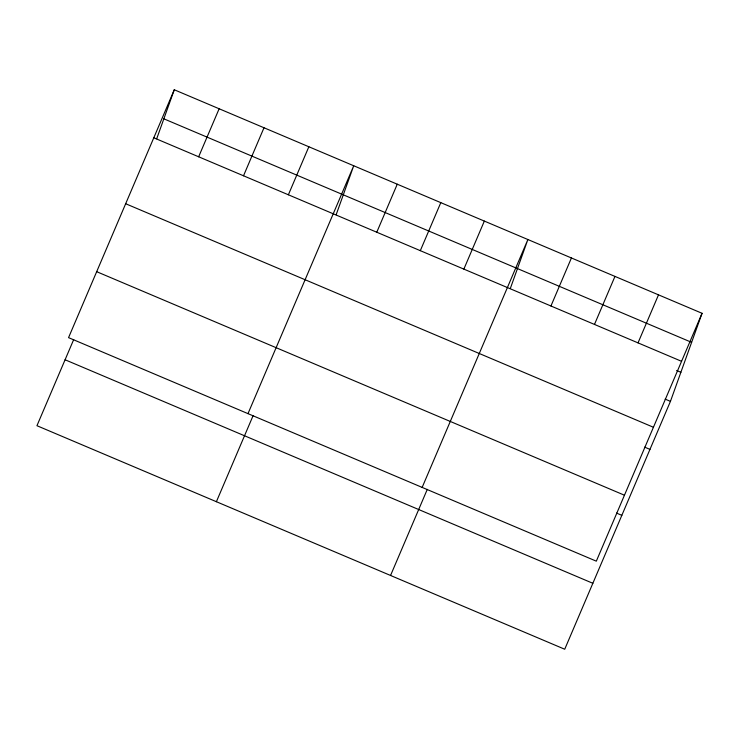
<?xml version="1.0" encoding="UTF-8"?>
<svg xmlns="http://www.w3.org/2000/svg" width="739" height="739" viewBox="0 0 739 739"><rect width="100%" height="100%" fill="white"/><g stroke="black" fill="none" stroke-linecap="round" stroke-linejoin="round"><path stroke-width="1.11" d="M156.686 138.784L174.275 89.761L702.05 313.29L670.449 401.36L564.725 649.239L36.95 425.71L73.688 339.589M336.134 214.79L353.722 165.758L247.99 413.637M510.298 288.552L527.886 239.519L422.154 487.398M174.275 89.761L68.551 337.64L596.318 561.169L702.05 313.29M198.652 156.779L219.141 108.762M243.519 175.78L263.999 127.755M288.376 194.782L308.856 146.756M216.388 501.716L253.126 415.586M376.779 232.222L397.259 184.196M420.315 250.669L440.804 202.643M463.861 269.107L484.341 221.081M390.552 575.478L427.29 489.357M550.943 305.992L571.423 257.966M594.479 324.43L614.968 276.404M638.025 342.868L658.504 294.843M163.855 118.822L691.621 342.351M153.795 137.787L681.561 361.316M676.628 370.498L680.878 372.299M665.137 399.115L670.449 401.36M125.667 203.733L653.433 427.262M644.657 447.141L649.969 449.386M96.68 271.684L624.455 495.213M616.529 513.088L621.832 515.342M65.078 359.764L592.854 583.293"/></g></svg>
